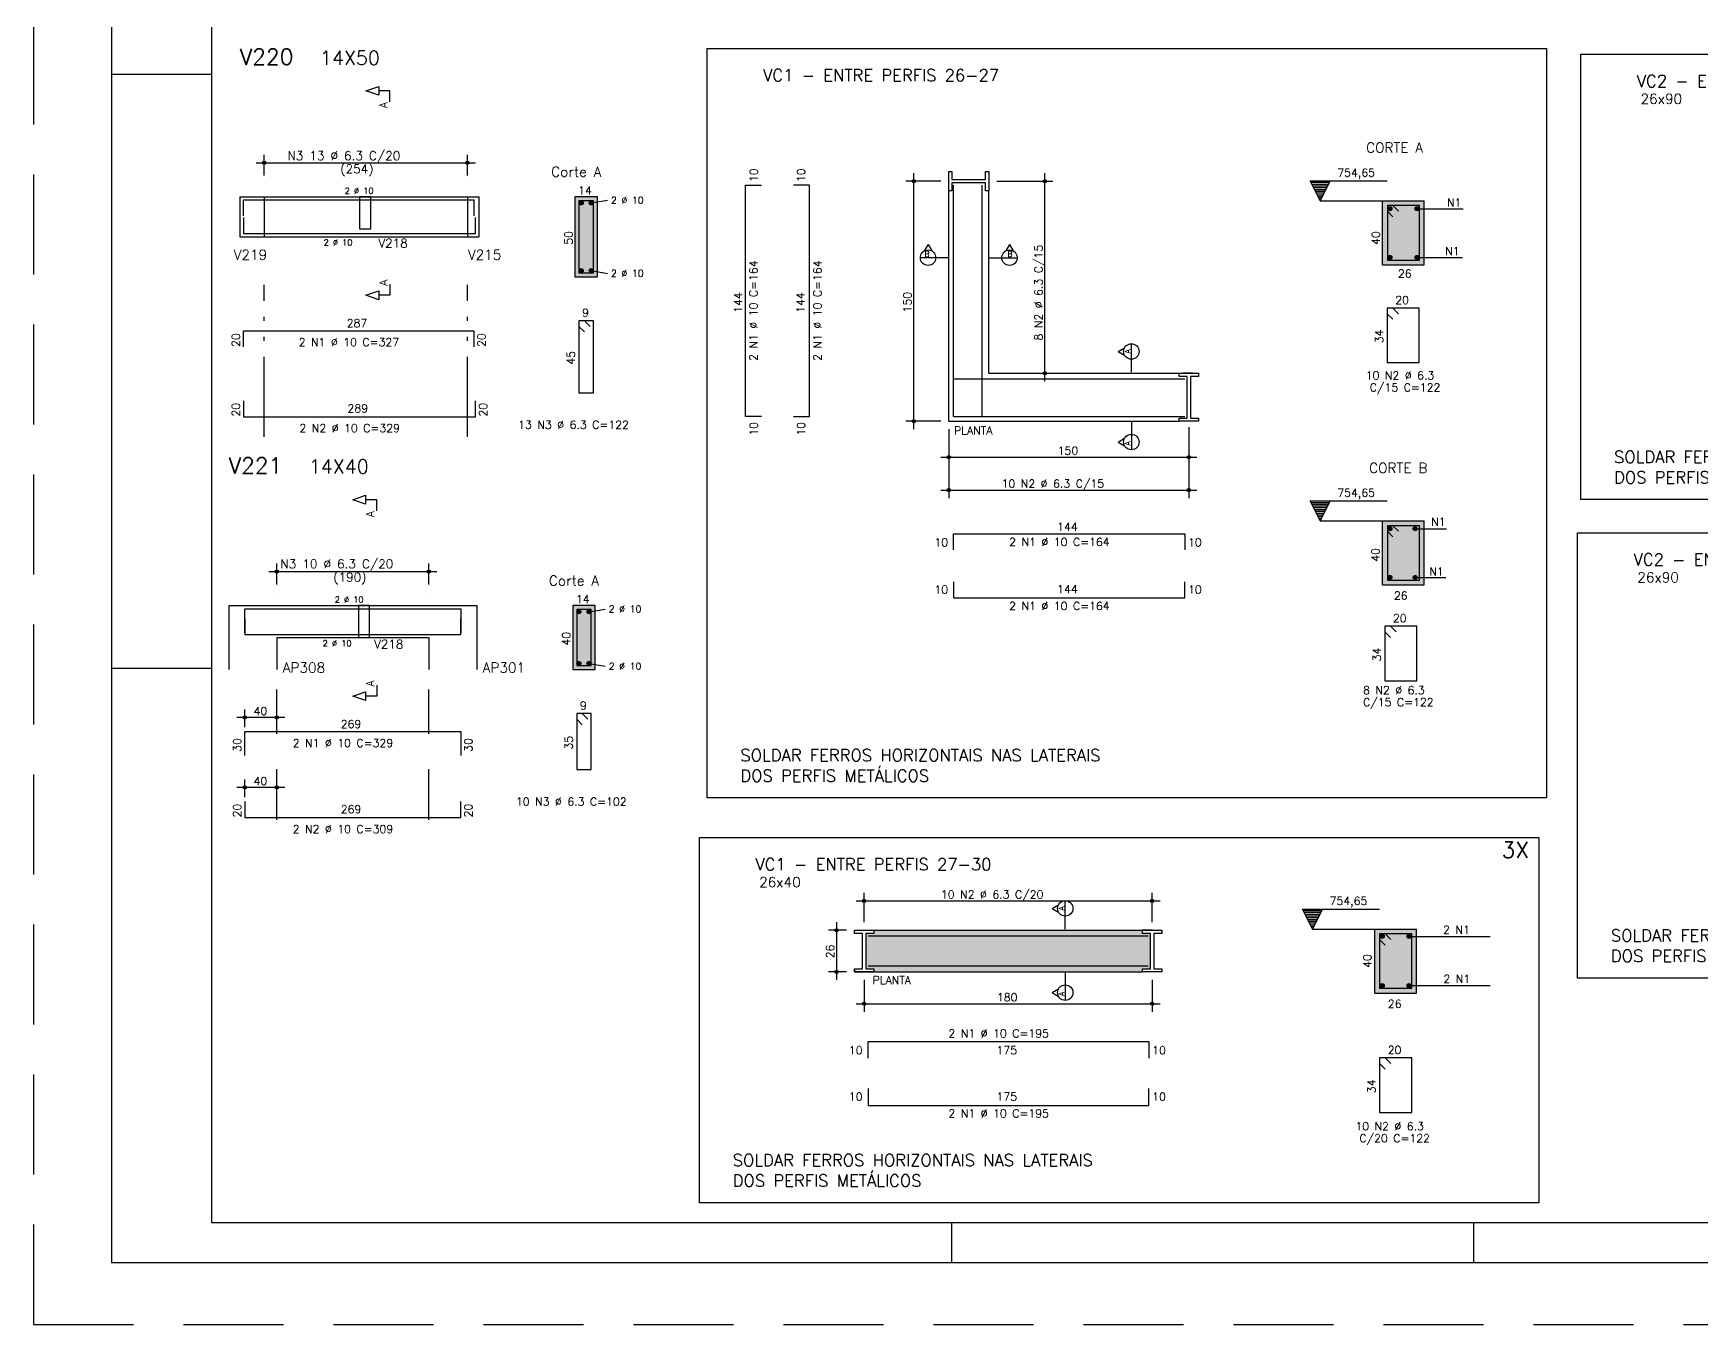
# Model space of a CAD drawing. Extents: x -1.9 to 86, y -1.2 to 61.3.
# Drawn here: x -1.95 to 39.75, y -1.19 to 31.08 of the extents above; entities that cross this region are included whole.
import ezdxf

# ---------------------------------------------------------------- set-up
doc = ezdxf.new("R2010")
doc.units = 0
doc.header["$MEASUREMENT"] = 0
doc.linetypes.add('ESTILO_TQS_0004', pattern=[3.3, 2, -0.4, 0.05, -0.4, 0.05, -0.4])
doc.linetypes.add('HIDDEN', pattern=[0.375, 0.25, -0.125])
doc.layers.get('0').update_dxf_attribs({"linetype": 'CONTINUOUS'})
doc.layers.get('Defpoints').update_dxf_attribs({"linetype": 'CONTINUOUS'})
for name, color, linetype in [('ARQ_FOLHA', 7, 'CONTINUOUS'), ('PENA_01', 1, 'CONTINUOUS'), ('PENA_02', 2, 'CONTINUOUS'), ('PENA_03', 3, 'CONTINUOUS'), ('PENA_04', 4, 'CONTINUOUS'), ('PENA_05', 5, 'CONTINUOUS'), ('PENA_06', 6, 'CONTINUOUS'), ('PENA_10', 253, 'CONTINUOUS')]:
    doc.layers.add(name, color=color, linetype=linetype)
doc.styles.get("Standard").update_dxf_attribs({"font": 'ROMANS.SHX'})

# ---------------------------------------------------------------- blocks, each defined once
blk = doc.blocks.new('FOLHA A1 - 841 X 594')
at = {"layer": 'ARQ_FOLHA', "color": 1}
for p, q in [((-816, 297), (-841, 297)), ((-816, 148.5), (-841, 148.5)), ((-631, 10), (-631, 0)), ((-500.5, 10), (-500.5, 0))]:
    blk.add_line(p, q, dxfattribs=at)
for points in [[(-841, 0), (0, 0), (0, 594), (-841, 594)], [(-816, 10), (-10, 10), (-10, 584), (-816, 584)]]:
    blk.add_lwpolyline(points, close=True, dxfattribs=at)
at = {"layer": 'Defpoints', "color": 8, "linetype": 'HIDDEN', "ltscale": 100}
blk.add_lwpolyline([(-860.5, 609.5), (-860.5, -15.5), (19.5, -15.5), (19.5, 609.5)], close=True, dxfattribs=at)
blk = doc.blocks.new('*U23')
blk.add_blockref('FOLHA A1 - 841 X 594', (0, 0))

msp = doc.modelspace()

# ---------------------------------------------------------------- linework, layer by layer
at = {"layer": 'PENA_01', "linetype": 'Continuous'}
for p, q in [((3.821, 27.528), (3.821, 28.048)), ((8.901, 27.528), (8.901, 28.048)), ((3.621, 27.848), (9.101, 27.848)), ((20.059, 21.185), (20.059, 27.585)), ((23.336, 22.385), (23.336, 27.585)), ((20.733, 27.385), (19.859, 27.385)), ((22.133, 27.385), (23.536, 27.385)), ((3.213, 26.998), (3.821, 26.998)), ((3.821, 26.998), (3.821, 25.998)), ((8.905, 26.998), (8.905, 25.998)), ((8.905, 26.998), (9.189, 26.998)), ((11.994, 26.843), (12.404, 26.913)), ((3.213, 25.998), (3.821, 25.998)), ((8.905, 25.998), (9.189, 25.998)), ((11.994, 25.153), (12.404, 25.083)), ((22.133, 22.585), (23.536, 22.585)), ((20.733, 21.385), (19.859, 21.385)), ((20.933, 21.185), (20.933, 20.288)), ((20.933, 21.185), (20.933, 19.467)), ((26.933, 21.239), (26.933, 19.467)), ((26.933, 21.185), (26.933, 20.288)), ((20.733, 20.488), (27.133, 20.488)), ((20.733, 19.667), (27.133, 19.667)), ((3.934, 17.628), (8.134, 17.628)), ((4.134, 17.308), (4.134, 17.828)), ((7.934, 17.308), (7.934, 17.828)), ((11.937, 16.623), (12.347, 16.693)), ((11.937, 15.333), (12.347, 15.263)), ((4.334, 13.983), (3.134, 13.983)), ((4.334, 12.233), (3.134, 12.233)), ((18.816, 8.863), (18.816, 9.597)), ((26.016, 8.863), (26.016, 9.597)), ((18.616, 9.397), (26.216, 9.397)), ((18.126, 8.863), (18.126, 7.423)), ((18.376, 8.663), (17.926, 8.663)), ((18.376, 7.623), (17.926, 7.623)), ((18.816, 7.423), (18.816, 6.627)), ((26.016, 7.423), (26.016, 6.627)), ((18.616, 6.827), (26.216, 6.827))]:
    msp.add_line(p, q, dxfattribs=at)
at = {"layer": 'PENA_01', "linetype": 'ESTILO_TQS_0004'}
for p, q in [((3.821, 20.998), (3.821, 24.798)), ((8.905, 20.998), (8.905, 24.798)), ((4.134, 13.575), (4.134, 14.678)), ((7.932, 13.575), (7.932, 14.678)), ((4.134, 11.425), (4.134, 12.691)), ((7.932, 11.425), (7.932, 12.691))]:
    msp.add_line(p, q, dxfattribs=at)
at = {"layer": 'PENA_01', "linetype": 'Continuous'}
for points in [[(6.202, 26.998), (6.202, 26.198), (6.482, 26.198), (6.482, 26.998), (6.202, 26.998)], [(6.174, 16.778), (6.174, 15.978), (6.454, 15.978), (6.454, 16.778), (6.174, 16.778)]]:
    msp.add_lwpolyline(points, dxfattribs=at)
at = {"layer": 'PENA_02', "linetype": 'Continuous'}
for p, q in [((31.776, 26.896), (32.816, 26.896)), ((31.776, 25.296), (32.816, 25.296)), ((31.776, 18.896), (32.816, 18.896)), ((31.776, 17.296), (32.816, 17.296)), ((31.584, 7.094), (32.624, 7.094))]:
    msp.add_line(p, q, dxfattribs=at)
for centre, radius in [((3.821, 27.848), 0.0416), ((3.821, 27.848), 0.0208), ((8.901, 27.848), 0.0416), ((8.901, 27.848), 0.0208), ((20.059, 27.385), 0.04), ((20.059, 27.385), 0.02), ((23.336, 27.385), 0.0416), ((23.336, 27.385), 0.0208), ((23.336, 22.585), 0.0416), ((23.336, 22.585), 0.0208), ((20.059, 21.385), 0.04), ((20.059, 21.385), 0.02), ((20.933, 20.488), 0.04), ((20.933, 20.488), 0.02), ((26.933, 20.488), 0.04), ((26.933, 20.488), 0.02), ((20.933, 19.667), 0.0416), ((20.933, 19.667), 0.0208), ((26.933, 19.667), 0.0416), ((26.933, 19.667), 0.0208), ((4.134, 17.628), 0.0416), ((4.134, 17.628), 0.0208), ((7.934, 17.628), 0.0416), ((7.934, 17.628), 0.0208), ((3.334, 13.983), 0.04), ((3.334, 13.983), 0.02), ((4.134, 13.983), 0.04), ((4.134, 13.983), 0.02), ((3.334, 12.233), 0.04), ((3.334, 12.233), 0.02), ((4.134, 12.233), 0.04), ((4.134, 12.233), 0.02), ((18.816, 9.397), 0.0416), ((18.816, 9.397), 0.0208), ((26.016, 9.397), 0.0416), ((26.016, 9.397), 0.0208), ((18.126, 8.663), 0.04), ((18.126, 8.663), 0.02), ((18.126, 7.623), 0.04), ((18.126, 7.623), 0.02), ((18.816, 6.827), 0.04), ((18.816, 6.827), 0.02), ((26.016, 6.827), 0.04), ((26.016, 6.827), 0.02)]:
    msp.add_circle(centre, radius, dxfattribs=at)
at = {"layer": 'PENA_03', "linetype": 'Continuous'}
for p, q in [((3.821, 27.328), (3.821, 27.328)), ((8.901, 27.328), (8.901, 27.328)), ((20.933, 27.385), (20.933, 27.385)), ((20.933, 21.385), (20.933, 27.145)), ((21.933, 27.385), (21.933, 27.385)), ((21.933, 22.585), (21.933, 27.145)), ((29.969, 27.396), (31.889, 27.396)), ((30.219, 26.896), (29.969, 27.396)), ((30.446, 27.351), (29.991, 27.351)), ((30.424, 27.307), (30.013, 27.307)), ((30.402, 27.262), (30.035, 27.262)), ((30.379, 27.218), (30.058, 27.218)), ((30.357, 27.173), (30.08, 27.173)), ((30.335, 27.128), (30.102, 27.128)), ((30.219, 26.896), (30.469, 27.396)), ((3.213, 26.998), (3.213, 25.998)), ((3.213, 26.998), (3.213, 25.998)), ((3.213, 26.998), (3.213, 25.998)), ((3.213, 26.998), (3.821, 26.998)), ((3.821, 26.998), (8.905, 26.998)), ((3.821, 26.998), (3.821, 25.998)), ((8.905, 26.998), (8.905, 25.998)), ((8.905, 26.998), (8.905, 25.998)), ((8.905, 26.998), (9.189, 26.998)), ((9.189, 26.998), (9.189, 25.998)), ((9.189, 26.998), (9.189, 25.998)), ((12.149, 26.998), (11.589, 26.998)), ((11.589, 26.998), (11.589, 24.998)), ((12.149, 24.998), (12.149, 26.998)), ((30.313, 27.084), (30.125, 27.084)), ((30.29, 27.039), (30.147, 27.039)), ((30.268, 26.995), (30.169, 26.995)), ((30.246, 26.95), (30.192, 26.95)), ((30.219, 26.896), (31.776, 26.896)), ((31.776, 25.296), (31.776, 26.896)), ((32.636, 26.699), (33.792, 26.699)), ((32.816, 25.296), (32.816, 26.896)), ((3.213, 25.998), (3.821, 25.998)), ((3.821, 25.998), (8.905, 25.998)), ((8.905, 25.998), (9.189, 25.998)), ((32.636, 25.481), (33.772, 25.481)), ((11.589, 24.998), (12.149, 24.998)), ((21.933, 22.585), (26.693, 22.585)), ((21.933, 22.585), (21.933, 22.585)), ((27.033, 22.585), (26.793, 22.585)), ((20.933, 21.385), (26.693, 21.385)), ((20.933, 21.385), (20.933, 21.385)), ((20.933, 21.385), (20.933, 21.385)), ((20.933, 21.385), (20.933, 21.385)), ((26.933, 21.439), (26.933, 21.439)), ((26.933, 21.385), (26.933, 21.385)), ((29.969, 19.396), (31.889, 19.396)), ((30.219, 18.896), (29.969, 19.396)), ((30.446, 19.351), (29.991, 19.351)), ((30.424, 19.307), (30.013, 19.307)), ((30.402, 19.262), (30.035, 19.262)), ((30.379, 19.218), (30.058, 19.218)), ((30.219, 18.896), (30.469, 19.396)), ((30.357, 19.173), (30.08, 19.173)), ((30.335, 19.128), (30.102, 19.128)), ((30.313, 19.084), (30.125, 19.084)), ((30.29, 19.039), (30.147, 19.039)), ((30.268, 18.995), (30.169, 18.995)), ((30.246, 18.95), (30.192, 18.95)), ((30.219, 18.896), (31.776, 18.896)), ((31.776, 17.296), (31.776, 18.896)), ((32.816, 17.296), (32.816, 18.896)), ((32.591, 18.699), (33.378, 18.699)), ((4.134, 17.108), (4.134, 17.108)), ((7.934, 17.108), (7.934, 17.108)), ((32.591, 17.481), (33.359, 17.481)), ((2.934, 16.778), (2.934, 15.978)), ((2.934, 16.778), (4.134, 16.778)), ((4.134, 16.778), (7.932, 16.778)), ((7.932, 16.778), (9.132, 16.778)), ((9.132, 16.778), (9.132, 15.978)), ((12.092, 16.778), (11.532, 16.778)), ((11.532, 16.778), (11.532, 15.178)), ((12.092, 15.178), (12.092, 16.778)), ((2.934, 15.978), (2.934, 15.178)), ((4.134, 15.978), (7.932, 15.978)), ((4.134, 15.978), (4.134, 15.178)), ((7.932, 15.978), (7.932, 15.178)), ((9.132, 15.978), (9.132, 15.178)), ((11.532, 15.178), (12.092, 15.178)), ((3.334, 13.743), (3.334, 14.183)), ((4.134, 13.743), (4.134, 14.183)), ((3.334, 13.643), (3.334, 13.643)), ((4.134, 13.643), (4.134, 13.643)), ((3.334, 11.993), (3.334, 12.433)), ((4.134, 11.993), (4.134, 12.433)), ((3.334, 11.893), (3.334, 11.893)), ((4.134, 11.893), (4.134, 11.893)), ((29.777, 9.194), (31.697, 9.194)), ((30.027, 8.694), (29.777, 9.194)), ((30.027, 8.694), (30.277, 9.194)), ((30.255, 9.149), (29.799, 9.149)), ((30.232, 9.105), (29.822, 9.105)), ((30.21, 9.06), (29.844, 9.06)), ((30.188, 9.015), (29.866, 9.015)), ((30.165, 8.971), (29.888, 8.971)), ((30.143, 8.926), (29.911, 8.926)), ((30.121, 8.882), (29.933, 8.882)), ((30.099, 8.837), (29.955, 8.837)), ((30.076, 8.792), (29.978, 8.792)), ((18.576, 8.663), (25.776, 8.663)), ((18.576, 8.663), (18.576, 8.663)), ((18.816, 8.663), (18.816, 8.663)), ((26.016, 8.663), (25.776, 8.663)), ((26.016, 8.663), (26.016, 8.663)), ((30.054, 8.748), (30, 8.748)), ((30.027, 8.694), (32.624, 8.694)), ((31.584, 7.094), (31.584, 8.694)), ((32.416, 8.509), (34.466, 8.509)), ((32.624, 7.094), (32.624, 8.694)), ((18.576, 7.703), (18.576, 7.623)), ((18.576, 7.623), (25.776, 7.623)), ((18.576, 7.623), (18.576, 7.623)), ((18.816, 7.623), (18.816, 7.623)), ((19.056, 7.703), (19.056, 7.623)), ((26.256, 7.623), (25.776, 7.623)), ((26.016, 7.623), (26.016, 7.623)), ((26.256, 7.703), (26.256, 7.623)), ((32.416, 7.279), (34.466, 7.279))]:
    msp.add_line(p, q, dxfattribs=at)
for points in [[(14.892, 30.704), (35.874, 30.704), (35.874, 11.971), (14.892, 11.971), (14.892, 30.704)], [(36.732, 30.559), (57.714, 30.559), (57.714, 19.427), (36.732, 19.427), (36.732, 30.559)], [(6.963, 29.368), (6.963, 29.645), (6.686, 29.645), (6.686, 29.534), (6.363, 29.645), (6.686, 29.756), (6.686, 29.645)], [(20.933, 27.145), (20.933, 27.625), (21.013, 27.625), (21.013, 27.425), (21.853, 27.425), (21.853, 27.625), (21.933, 27.625), (21.933, 27.145), (21.853, 27.145), (21.853, 27.345), (21.013, 27.345), (21.013, 27.145), (20.933, 27.145)], [(30.469, 27.396), (30.219, 26.896), (29.969, 27.396), (30.469, 27.396)], [(6.963, 24.813), (6.963, 24.536), (6.686, 24.536), (6.686, 24.425), (6.363, 24.536), (6.686, 24.647), (6.686, 24.536)], [(26.693, 22.585), (27.173, 22.585), (27.173, 22.505), (26.973, 22.505), (26.973, 21.465), (27.173, 21.465), (27.173, 21.385), (26.693, 21.385), (26.693, 21.465), (26.893, 21.465), (26.893, 22.505), (26.693, 22.505), (26.693, 22.585)], [(6.633, 19.148), (6.633, 19.425), (6.356, 19.425), (6.356, 19.314), (6.033, 19.425), (6.356, 19.535), (6.356, 19.425)], [(30.469, 19.396), (30.219, 18.896), (29.969, 19.396), (30.469, 19.396)], [(36.652, 18.598), (57.633, 18.598), (57.633, 7.466), (36.652, 7.466), (36.652, 18.598)], [(6.633, 14.793), (6.633, 14.516), (6.356, 14.516), (6.356, 14.405), (6.033, 14.516), (6.356, 14.627), (6.356, 14.516)], [(14.701, 10.981), (35.682, 10.981), (35.682, 1.849), (14.701, 1.849), (14.701, 10.981)], [(30.277, 9.194), (30.027, 8.694), (29.777, 9.194), (30.277, 9.194)], [(18.576, 8.663), (19.056, 8.663), (19.056, 8.583), (18.856, 8.583), (18.856, 7.703), (19.056, 7.703), (19.056, 7.623), (18.576, 7.623), (18.576, 7.703), (18.776, 7.703), (18.776, 8.583), (18.576, 8.583), (18.576, 8.663)], [(25.776, 8.663), (26.256, 8.663), (26.256, 8.583), (26.056, 8.583), (26.056, 7.703), (26.256, 7.703), (26.256, 7.623), (25.776, 7.623), (25.776, 7.703), (25.976, 7.703), (25.976, 8.583), (25.776, 8.583), (25.776, 8.663)]]:
    msp.add_lwpolyline(points, dxfattribs=at)
for centre in [(11.744, 26.843), (11.994, 26.843), (31.961, 26.699), (32.636, 26.699), (31.961, 25.481), (32.636, 25.481), (11.744, 25.153), (11.994, 25.153), (31.961, 18.699), (32.591, 18.699), (31.961, 17.481), (32.591, 17.481), (11.687, 16.623), (11.937, 16.623), (11.687, 15.333), (11.937, 15.333), (31.769, 8.509), (32.439, 8.509), (31.769, 7.279), (32.439, 7.279)]:
    msp.add_circle(centre, 0.05, dxfattribs=at)
for points in [[(11.794, 26.843), (11.719, 26.886), (11.697, 26.86)], [(11.794, 26.843), (11.697, 26.86), (11.697, 26.826)], [(11.794, 26.843), (11.697, 26.826), (11.719, 26.8)], [(11.794, 26.843), (11.753, 26.892), (11.719, 26.886)], [(11.794, 26.843), (11.719, 26.8), (11.753, 26.794)], [(11.794, 26.843), (11.783, 26.875), (11.753, 26.892)], [(11.794, 26.843), (11.753, 26.794), (11.783, 26.811)], [(11.794, 26.843), (11.783, 26.811), (11.794, 26.843)], [(12.044, 26.843), (11.969, 26.886), (11.947, 26.86)], [(12.044, 26.843), (11.947, 26.86), (11.947, 26.826)], [(12.044, 26.843), (11.947, 26.826), (11.969, 26.8)], [(12.044, 26.843), (12.003, 26.892), (11.969, 26.886)], [(12.044, 26.843), (11.969, 26.8), (12.003, 26.794)], [(12.044, 26.843), (12.033, 26.875), (12.003, 26.892)], [(12.044, 26.843), (12.003, 26.794), (12.033, 26.811)], [(12.044, 26.843), (12.033, 26.811), (12.044, 26.843)], [(32.011, 26.699), (31.936, 26.742), (31.914, 26.716)], [(32.011, 26.699), (31.914, 26.716), (31.914, 26.681)], [(32.011, 26.699), (31.914, 26.681), (31.936, 26.655)], [(32.011, 26.699), (31.97, 26.748), (31.936, 26.742)], [(32.011, 26.699), (31.936, 26.655), (31.97, 26.649)], [(32.011, 26.699), (31.999, 26.731), (31.97, 26.748)], [(32.011, 26.699), (31.97, 26.649), (31.999, 26.666)], [(32.011, 26.699), (31.999, 26.666), (32.011, 26.699)], [(32.686, 26.699), (32.611, 26.742), (32.589, 26.716)], [(32.686, 26.699), (32.589, 26.716), (32.589, 26.681)], [(32.686, 26.699), (32.589, 26.681), (32.611, 26.655)], [(32.686, 26.699), (32.645, 26.748), (32.611, 26.742)], [(32.686, 26.699), (32.611, 26.655), (32.645, 26.649)], [(32.686, 26.699), (32.674, 26.731), (32.645, 26.748)], [(32.686, 26.699), (32.645, 26.649), (32.674, 26.666)], [(32.686, 26.699), (32.674, 26.666), (32.686, 26.699)], [(32.011, 25.481), (31.936, 25.524), (31.914, 25.498)], [(32.011, 25.481), (31.914, 25.498), (31.914, 25.464)], [(32.011, 25.481), (31.914, 25.464), (31.936, 25.438)], [(32.011, 25.481), (31.97, 25.53), (31.936, 25.524)], [(32.011, 25.481), (31.936, 25.438), (31.97, 25.432)], [(32.011, 25.481), (31.999, 25.513), (31.97, 25.53)], [(32.011, 25.481), (31.97, 25.432), (31.999, 25.449)], [(32.011, 25.481), (31.999, 25.449), (32.011, 25.481)], [(32.686, 25.481), (32.611, 25.524), (32.589, 25.498)], [(32.686, 25.481), (32.589, 25.498), (32.589, 25.464)], [(32.686, 25.481), (32.589, 25.464), (32.611, 25.438)], [(32.686, 25.481), (32.645, 25.53), (32.611, 25.524)], [(32.686, 25.481), (32.611, 25.438), (32.645, 25.432)], [(32.686, 25.481), (32.674, 25.513), (32.645, 25.53)], [(32.686, 25.481), (32.645, 25.432), (32.674, 25.449)], [(32.686, 25.481), (32.674, 25.449), (32.686, 25.481)], [(11.794, 25.153), (11.719, 25.196), (11.697, 25.17)], [(11.794, 25.153), (11.697, 25.17), (11.697, 25.136)], [(11.794, 25.153), (11.697, 25.136), (11.719, 25.11)], [(11.794, 25.153), (11.753, 25.202), (11.719, 25.196)], [(11.794, 25.153), (11.719, 25.11), (11.753, 25.104)], [(11.794, 25.153), (11.783, 25.185), (11.753, 25.202)], [(11.794, 25.153), (11.753, 25.104), (11.783, 25.121)], [(11.794, 25.153), (11.783, 25.121), (11.794, 25.153)], [(12.044, 25.153), (11.969, 25.196), (11.947, 25.17)], [(12.044, 25.153), (11.947, 25.17), (11.947, 25.136)], [(12.044, 25.153), (11.947, 25.136), (11.969, 25.11)], [(12.044, 25.153), (12.003, 25.202), (11.969, 25.196)], [(12.044, 25.153), (11.969, 25.11), (12.003, 25.104)], [(12.044, 25.153), (12.033, 25.185), (12.003, 25.202)], [(12.044, 25.153), (12.003, 25.104), (12.033, 25.121)], [(12.044, 25.153), (12.033, 25.121), (12.044, 25.153)], [(32.011, 18.699), (31.936, 18.742), (31.914, 18.716)], [(32.011, 18.699), (31.914, 18.716), (31.914, 18.681)], [(32.011, 18.699), (31.914, 18.681), (31.936, 18.655)], [(32.011, 18.699), (31.97, 18.748), (31.936, 18.742)], [(32.011, 18.699), (31.936, 18.655), (31.97, 18.649)], [(32.011, 18.699), (31.999, 18.731), (31.97, 18.748)], [(32.011, 18.699), (31.97, 18.649), (31.999, 18.666)], [(32.011, 18.699), (31.999, 18.666), (32.011, 18.699)], [(32.641, 18.699), (32.566, 18.742), (32.544, 18.716)], [(32.641, 18.699), (32.544, 18.716), (32.544, 18.681)], [(32.641, 18.699), (32.544, 18.681), (32.566, 18.655)], [(32.641, 18.699), (32.6, 18.748), (32.566, 18.742)], [(32.641, 18.699), (32.566, 18.655), (32.6, 18.649)], [(32.641, 18.699), (32.629, 18.731), (32.6, 18.748)], [(32.641, 18.699), (32.6, 18.649), (32.629, 18.666)], [(32.641, 18.699), (32.629, 18.666), (32.641, 18.699)], [(32.011, 17.481), (31.936, 17.524), (31.914, 17.498)], [(32.011, 17.481), (31.97, 17.53), (31.936, 17.524)], [(32.011, 17.481), (31.999, 17.513), (31.97, 17.53)], [(32.641, 17.481), (32.566, 17.524), (32.544, 17.498)], [(32.641, 17.481), (32.6, 17.53), (32.566, 17.524)], [(32.641, 17.481), (32.629, 17.513), (32.6, 17.53)], [(32.011, 17.481), (31.914, 17.498), (31.914, 17.464)], [(32.011, 17.481), (31.914, 17.464), (31.936, 17.438)], [(32.011, 17.481), (31.936, 17.438), (31.97, 17.432)], [(32.011, 17.481), (31.97, 17.432), (31.999, 17.449)], [(32.011, 17.481), (31.999, 17.449), (32.011, 17.481)], [(32.641, 17.481), (32.544, 17.498), (32.544, 17.464)], [(32.641, 17.481), (32.544, 17.464), (32.566, 17.438)], [(32.641, 17.481), (32.566, 17.438), (32.6, 17.432)], [(32.641, 17.481), (32.6, 17.432), (32.629, 17.449)], [(32.641, 17.481), (32.629, 17.449), (32.641, 17.481)], [(11.737, 16.623), (11.662, 16.666), (11.64, 16.64)], [(11.737, 16.623), (11.64, 16.64), (11.64, 16.606)], [(11.737, 16.623), (11.64, 16.606), (11.662, 16.58)], [(11.737, 16.623), (11.696, 16.672), (11.662, 16.666)], [(11.737, 16.623), (11.662, 16.58), (11.696, 16.574)], [(11.737, 16.623), (11.726, 16.655), (11.696, 16.672)], [(11.737, 16.623), (11.696, 16.574), (11.726, 16.591)], [(11.737, 16.623), (11.726, 16.591), (11.737, 16.623)], [(11.987, 16.623), (11.912, 16.666), (11.89, 16.64)], [(11.987, 16.623), (11.89, 16.64), (11.89, 16.606)], [(11.987, 16.623), (11.89, 16.606), (11.912, 16.58)], [(11.987, 16.623), (11.946, 16.672), (11.912, 16.666)], [(11.987, 16.623), (11.912, 16.58), (11.946, 16.574)], [(11.987, 16.623), (11.976, 16.655), (11.946, 16.672)], [(11.987, 16.623), (11.946, 16.574), (11.976, 16.591)], [(11.987, 16.623), (11.976, 16.591), (11.987, 16.623)], [(11.737, 15.333), (11.662, 15.376), (11.64, 15.35)], [(11.737, 15.333), (11.64, 15.35), (11.64, 15.316)], [(11.737, 15.333), (11.64, 15.316), (11.662, 15.29)], [(11.737, 15.333), (11.696, 15.382), (11.662, 15.376)], [(11.737, 15.333), (11.662, 15.29), (11.696, 15.284)], [(11.737, 15.333), (11.726, 15.365), (11.696, 15.382)], [(11.737, 15.333), (11.696, 15.284), (11.726, 15.301)], [(11.737, 15.333), (11.726, 15.301), (11.737, 15.333)], [(11.987, 15.333), (11.912, 15.376), (11.89, 15.35)], [(11.987, 15.333), (11.89, 15.35), (11.89, 15.316)], [(11.987, 15.333), (11.89, 15.316), (11.912, 15.29)], [(11.987, 15.333), (11.946, 15.382), (11.912, 15.376)], [(11.987, 15.333), (11.912, 15.29), (11.946, 15.284)], [(11.987, 15.333), (11.976, 15.365), (11.946, 15.382)], [(11.987, 15.333), (11.946, 15.284), (11.976, 15.301)], [(11.987, 15.333), (11.976, 15.301), (11.987, 15.333)], [(31.819, 8.509), (31.744, 8.552), (31.722, 8.526)], [(31.819, 8.509), (31.722, 8.526), (31.722, 8.492)], [(31.819, 8.509), (31.722, 8.492), (31.744, 8.465)], [(31.819, 8.509), (31.778, 8.558), (31.744, 8.552)], [(31.819, 8.509), (31.744, 8.465), (31.778, 8.459)], [(31.819, 8.509), (31.807, 8.541), (31.778, 8.558)], [(31.819, 8.509), (31.778, 8.459), (31.807, 8.477)], [(31.819, 8.509), (31.807, 8.477), (31.819, 8.509)], [(32.489, 8.509), (32.414, 8.552), (32.392, 8.526)], [(32.489, 8.509), (32.392, 8.526), (32.392, 8.492)], [(32.489, 8.509), (32.392, 8.492), (32.414, 8.465)], [(32.489, 8.509), (32.448, 8.558), (32.414, 8.552)], [(32.489, 8.509), (32.414, 8.465), (32.448, 8.459)], [(32.489, 8.509), (32.477, 8.541), (32.448, 8.558)], [(32.489, 8.509), (32.448, 8.459), (32.477, 8.477)], [(32.489, 8.509), (32.477, 8.477), (32.489, 8.509)], [(31.819, 7.279), (31.744, 7.322), (31.722, 7.296)], [(31.819, 7.279), (31.722, 7.296), (31.722, 7.262)], [(31.819, 7.279), (31.722, 7.262), (31.744, 7.235)], [(31.819, 7.279), (31.778, 7.328), (31.744, 7.322)], [(31.819, 7.279), (31.744, 7.235), (31.778, 7.229)], [(31.819, 7.279), (31.807, 7.311), (31.778, 7.328)], [(31.819, 7.279), (31.778, 7.229), (31.807, 7.247)], [(31.819, 7.279), (31.807, 7.247), (31.819, 7.279)], [(32.489, 7.279), (32.414, 7.322), (32.392, 7.296)], [(32.489, 7.279), (32.392, 7.296), (32.392, 7.262)], [(32.489, 7.279), (32.392, 7.262), (32.414, 7.235)], [(32.489, 7.279), (32.448, 7.328), (32.414, 7.322)], [(32.489, 7.279), (32.414, 7.235), (32.448, 7.229)], [(32.489, 7.279), (32.477, 7.311), (32.448, 7.328)], [(32.489, 7.279), (32.448, 7.229), (32.477, 7.247)], [(32.489, 7.279), (32.477, 7.247), (32.489, 7.279)]]:
    msp.add_solid(points, dxfattribs=at)
at = {"layer": 'PENA_04', "linetype": 'Continuous'}
for p, q in [((3.302, 26.518), (3.302, 26.918)), ((3.302, 26.918), (9.062, 26.918)), ((9.062, 26.918), (9.062, 26.518)), ((32.036, 26.776), (31.896, 26.776)), ((31.896, 26.776), (31.896, 25.416)), ((32.696, 26.776), (31.896, 26.776)), ((31.896, 26.776), (31.896, 26.636)), ((32.176, 26.636), (32.036, 26.776)), ((32.696, 25.416), (32.696, 26.776)), ((3.302, 26.478), (3.302, 26.078)), ((9.102, 26.078), (9.102, 26.478)), ((31.896, 26.636), (32.036, 26.496)), ((3.302, 26.078), (9.102, 26.078)), ((31.896, 25.416), (32.696, 25.416)), ((32.036, 18.776), (31.896, 18.776)), ((31.896, 18.776), (31.896, 17.416)), ((32.696, 18.776), (31.896, 18.776)), ((31.896, 18.776), (31.896, 18.636)), ((32.176, 18.636), (32.036, 18.776)), ((32.696, 17.416), (32.696, 18.776)), ((31.896, 18.636), (32.036, 18.496)), ((31.896, 17.416), (32.696, 17.416)), ((3.334, 16.098), (3.334, 16.698)), ((3.334, 16.698), (8.734, 16.698)), ((8.734, 16.698), (8.734, 16.098)), ((3.334, 16.458), (3.334, 16.058)), ((8.734, 16.058), (8.734, 16.458)), ((3.334, 16.058), (8.734, 16.058)), ((31.844, 8.574), (31.704, 8.574)), ((31.704, 8.574), (31.704, 7.214)), ((32.504, 8.574), (31.704, 8.574)), ((31.704, 8.574), (31.704, 8.434)), ((31.704, 8.434), (31.844, 8.294)), ((31.984, 8.434), (31.844, 8.574)), ((32.504, 7.214), (32.504, 8.574)), ((31.704, 7.214), (32.504, 7.214))]:
    msp.add_line(p, q, dxfattribs=at)
for points in [[(11.689, 26.898), (11.689, 25.098), (12.049, 25.098), (12.049, 26.898), (11.689, 26.898)], [(11.632, 16.678), (11.632, 15.278), (11.992, 15.278), (11.992, 16.678), (11.632, 16.678)]]:
    msp.add_lwpolyline(points, dxfattribs=at)
at = {"layer": 'PENA_05', "linetype": 'Continuous'}
for p, q in [((15.849, 21.505), (15.849, 27.285)), ((15.849, 27.285), (16.249, 27.285)), ((17.449, 27.285), (17.049, 27.285)), ((17.449, 21.505), (17.449, 27.285)), ((21.053, 21.505), (21.053, 27.285)), ((21.768, 21.505), (21.768, 27.285)), ((20.933, 25.474), (20.222, 25.474)), ((20.415, 25.805), (20.321, 25.643)), ((20.415, 25.805), (20.508, 25.643)), ((21.933, 25.474), (22.645, 25.474)), ((22.452, 25.805), (22.358, 25.643)), ((22.452, 25.805), (22.546, 25.643)), ((32.034, 24.214), (31.894, 24.214)), ((31.894, 24.214), (31.894, 22.854)), ((32.694, 24.214), (31.894, 24.214)), ((31.894, 24.214), (31.894, 24.074)), ((32.174, 24.074), (32.034, 24.214)), ((32.694, 22.854), (32.694, 24.214)), ((11.829, 23.898), (11.689, 23.898)), ((11.689, 23.898), (11.689, 22.098)), ((12.049, 23.898), (11.689, 23.898)), ((11.689, 23.898), (11.689, 23.758)), ((11.969, 23.758), (11.829, 23.898)), ((12.049, 22.098), (12.049, 23.898)), ((31.894, 24.074), (32.034, 23.934)), ((3.302, 23.248), (3.302, 23.648)), ((3.302, 23.648), (9.062, 23.648)), ((9.062, 23.648), (9.062, 23.248)), ((11.689, 23.758), (11.829, 23.618)), ((25.167, 23.131), (25.329, 23.225)), ((25.167, 23.131), (25.329, 23.038)), ((25.497, 22.612), (25.497, 23.324)), ((31.894, 22.854), (32.694, 22.854)), ((21.053, 22.445), (26.833, 22.445)), ((3.302, 21.898), (3.302, 21.498)), ((9.102, 21.498), (9.102, 21.898)), ((11.689, 22.098), (12.049, 22.098)), ((3.302, 21.498), (9.102, 21.498)), ((16.249, 21.505), (15.849, 21.505)), ((17.049, 21.505), (17.449, 21.505)), ((21.053, 21.505), (26.833, 21.505)), ((25.497, 21.385), (25.497, 20.673)), ((25.167, 20.866), (25.329, 20.96)), ((25.167, 20.866), (25.329, 20.773)), ((21.053, 18.169), (21.053, 18.569)), ((21.053, 18.569), (26.833, 18.569)), ((26.833, 18.569), (26.833, 18.169)), ((21.053, 17.369), (21.053, 16.969)), ((26.833, 16.969), (26.833, 17.369)), ((21.053, 16.969), (26.833, 16.969)), ((31.975, 16.262), (31.835, 16.262)), ((31.835, 16.262), (31.835, 14.902)), ((32.635, 16.262), (31.835, 16.262)), ((31.835, 16.262), (31.835, 16.122)), ((31.835, 16.122), (31.975, 15.982)), ((32.115, 16.122), (31.975, 16.262)), ((32.635, 14.902), (32.635, 16.262)), ((31.835, 14.902), (32.635, 14.902)), ((11.772, 14.078), (11.632, 14.078)), ((11.632, 14.078), (11.632, 12.678)), ((11.992, 14.078), (11.632, 14.078)), ((11.632, 14.078), (11.632, 13.938)), ((11.632, 13.938), (11.772, 13.798)), ((11.912, 13.938), (11.772, 14.078)), ((11.992, 12.678), (11.992, 14.078)), ((3.334, 13.028), (3.334, 13.628)), ((3.334, 13.628), (8.734, 13.628)), ((8.734, 13.628), (8.734, 13.028)), ((11.632, 12.678), (11.992, 12.678)), ((3.334, 11.878), (3.334, 11.478)), ((8.734, 11.478), (8.734, 11.878)), ((3.334, 11.478), (8.734, 11.478)), ((23.514, 9.209), (23.676, 9.302)), ((23.514, 9.209), (23.676, 9.115)), ((23.844, 8.69), (23.844, 9.402)), ((23.844, 7.623), (23.844, 6.911)), ((23.514, 7.104), (23.676, 7.197)), ((23.514, 7.104), (23.676, 7.01)), ((18.916, 5.464), (18.916, 5.884)), ((18.916, 5.884), (25.936, 5.884)), ((25.936, 5.884), (25.936, 5.464)), ((31.844, 5.471), (31.704, 5.471)), ((31.704, 5.471), (31.704, 4.111)), ((32.504, 5.471), (31.704, 5.471)), ((31.704, 5.471), (31.704, 5.331)), ((31.984, 5.331), (31.844, 5.471)), ((32.504, 4.111), (32.504, 5.471)), ((31.704, 5.331), (31.844, 5.191)), ((18.916, 4.704), (18.916, 4.284)), ((25.936, 4.284), (25.936, 4.704)), ((18.916, 4.284), (25.936, 4.284)), ((31.704, 4.111), (32.504, 4.111))]:
    msp.add_line(p, q, dxfattribs=at)
for points in [[(18.916, 8.523), (25.916, 8.523)], [(25.916, 7.768), (19.056, 7.768), (18.916, 7.768)]]:
    msp.add_lwpolyline(points, dxfattribs=at)
for centre in [(20.415, 25.474), (22.452, 25.474), (25.497, 23.131), (25.497, 20.866), (23.844, 9.209), (23.844, 7.104)]:
    msp.add_circle(centre, 0.193, dxfattribs=at)
at = {"layer": 'PENA_10', "linetype": 'Continuous'}
for points in [[(12.149, 24.998), (12.149, 26.998), (11.589, 26.998)], [(12.149, 24.998), (11.589, 26.998), (11.589, 24.998)], [(31.776, 25.296), (32.816, 25.296), (32.816, 26.896)], [(31.776, 25.296), (32.816, 26.896), (31.776, 26.896)], [(31.776, 25.296), (31.776, 26.896), (31.776, 25.296)], [(12.149, 24.998), (11.589, 24.998), (12.149, 24.998)], [(31.776, 17.296), (32.816, 17.296), (32.816, 18.896)], [(31.776, 17.296), (32.816, 18.896), (31.776, 18.896)], [(31.776, 17.296), (31.776, 18.896), (31.776, 17.296)], [(12.092, 15.178), (12.092, 16.778), (11.532, 16.778)], [(12.092, 15.178), (11.532, 16.778), (11.532, 15.178)], [(12.092, 15.178), (11.532, 15.178), (12.092, 15.178)], [(19.056, 7.703), (19.056, 8.583), (18.856, 8.583)], [(19.056, 7.703), (18.856, 8.583), (18.856, 7.703)], [(19.056, 7.703), (25.776, 8.583), (25.776, 8.663)], [(19.056, 7.703), (25.776, 8.663), (19.056, 8.663)], [(19.056, 7.703), (19.056, 8.663), (19.056, 8.583)], [(19.056, 7.703), (25.776, 7.623), (25.776, 8.583)], [(25.776, 7.703), (25.976, 7.703), (25.976, 8.583)], [(25.776, 7.703), (25.976, 8.583), (25.776, 8.583)], [(25.776, 7.703), (25.776, 8.583), (25.776, 7.623)], [(31.584, 7.094), (32.624, 7.094), (32.624, 8.694)], [(31.584, 7.094), (32.624, 8.694), (31.584, 8.694)], [(31.584, 7.094), (31.584, 8.694), (31.584, 7.094)], [(19.056, 7.703), (19.056, 7.623), (25.776, 7.623)]]:
    msp.add_solid(points, dxfattribs=at)

# ---------------------------------------------------------------- block references
at = {"xscale": 0.09999999999999938, "yscale": 0.09999999999999938, "zscale": 0.09999999999999938}
msp.add_blockref('*U23', (84.1, 0.356), dxfattribs=at)

# ---------------------------------------------------------------- texts
at = {"layer": 'PENA_01', "linetype": 'Continuous'}
for s, p in [('14X50', (5.213, 30.298)), ('14X40', (4.934, 20.078))]:
    msp.add_text(s, height=0.35, dxfattribs=at).set_placement(p)
at = {"layer": 'PENA_02', "linetype": 'Continuous'}
for s, height, p in [('V219', 0.25, (3.059, 25.423)), ('V215', 0.25, (8.913, 25.423)), ('AP308', 0.25, (4.284, 15.103)), ('AP301', 0.25, (9.282, 15.103)), ('3X', 0.4, (34.753, 10.472))]:
    msp.add_text(s, height=height, dxfattribs=at).set_placement(p)
at = {"layer": 'PENA_03', "linetype": 'Continuous'}
for s, p in [('A', (6.903, 29.208)), ('10', (16.159, 27.365)), ('10', (17.339, 27.365)), ('50', (11.529, 25.798)), ('40', (31.708, 25.794)), ('8 N2 %%c 6.3 C/15', (23.276, 23.405)), ('2 N1 %%c 10 C=164', (16.149, 22.895)), ('2 N1 %%c 10 C=164', (17.749, 22.895)), ('A', (6.903, 24.773)), ('144', (15.769, 24.095)), ('144', (17.329, 24.095)), ('150', (19.999, 24.105)), ('20', (3.212, 23.243)), ('20', (9.352, 23.243)), ('34', (31.794, 23.334)), ('45', (11.589, 22.798)), ('20', (3.212, 21.503)), ('20', (9.392, 21.503)), ('10', (16.159, 21.025)), ('10', (17.339, 21.025)), ('A', (6.573, 18.988)), ('40', (31.701, 17.874)), ('40', (11.472, 15.778)), ('34', (31.735, 15.382)), ('A', (6.573, 14.753)), ('30', (3.244, 13.123)), ('30', (9.024, 13.123)), ('35', (11.532, 13.178)), ('20', (3.244, 11.483)), ('20', (9.024, 11.483)), ('26', (18.066, 7.963)), ('40', (31.496, 7.722)), ('34', (31.604, 4.591))]:
    msp.add_text(s, height=0.2, rotation=90, dxfattribs=at).set_placement(p)
for s, height, p in [('N3 13 %%c 6.3 C/20', 0.22, (4.403, 27.914)), ('(254)', 0.22, (5.723, 27.584)), ('Corte A', 0.25, (10.994, 27.498)), ('2 %%c 10', 0.15, (5.832, 27.073)), ('14', 0.2, (11.669, 27.058)), ('2 %%c 10', 0.17, (12.489, 26.828)), ('N1', 0.2, (33.387, 26.753)), ('2 %%c 10', 0.15, (5.306, 25.781)), ('V218', 0.22, (6.673, 25.729)), ('N1', 0.2, (33.343, 25.541)), ('2 %%c 10', 0.17, (12.489, 24.998)), ('26', 0.2, (32.16, 24.976)), ('9', 0.2, (11.769, 23.998)), ('20', 0.2, (32.094, 24.314)), ('287', 0.2, (5.882, 23.738)), ('2 N1 %%c 10 C=327', 0.2, (4.682, 23.263)), ('10 N2 %%c 6.3', 0.2, (31.356, 22.431)), ('C/15 C=122', 0.2, (31.456, 22.131)), ('289', 0.2, (5.902, 21.608)), ('2 N2 %%c 10 C=329', 0.2, (4.702, 21.113)), ('13 N3 %%c 6.3 C=122', 0.2, (10.169, 21.198)), ('PLANTA', 0.2, (21.065, 21.053)), ('150', 0.2, (23.653, 20.548)), ('10 N2 %%c 6.3 C/15', 0.2, (22.253, 19.727)), ('144', 0.2, (23.643, 18.649)), ('N1', 0.2, (32.993, 18.775)), ('10', 0.2, (20.573, 18.259)), ('2 N1 %%c 10 C=164', 0.2, (22.443, 18.269)), ('10', 0.2, (26.913, 18.259)), ('N3 10 %%c 6.3 C/20', 0.22, (4.227, 17.71)), ('(190)', 0.22, (5.547, 17.38)), ('Corte A', 0.25, (10.937, 17.278)), ('N1', 0.2, (32.945, 17.53)), ('10', 0.2, (20.573, 17.079)), ('144', 0.2, (23.643, 17.089)), ('10', 0.2, (26.913, 17.079)), ('26', 0.2, (32.06, 16.927)), ('2 %%c 10', 0.15, (5.583, 16.853)), ('14', 0.2, (11.612, 16.838)), ('2 %%c 10', 0.17, (12.432, 16.608)), ('2 N1 %%c 10 C=164', 0.2, (22.443, 16.669)), ('20', 0.2, (32.035, 16.362)), ('2 %%c 10', 0.15, (5.282, 15.761)), ('V218', 0.22, (6.564, 15.703)), ('2 %%c 10', 0.17, (12.432, 15.178)), ('8 N2 %%c 6.3', 0.2, (31.287, 14.563)), ('40', 0.2, (3.554, 14.043)), ('9', 0.2, (11.712, 14.178)), ('C/15 C=122', 0.2, (31.287, 14.263)), ('269', 0.2, (5.734, 13.718)), ('2 N1 %%c 10 C=329', 0.2, (4.533, 13.243)), ('40', 0.2, (3.554, 12.293)), ('269', 0.2, (5.734, 11.588)), ('10 N3 %%c 6.3 C=102', 0.2, (10.112, 11.778)), ('2 N2 %%c 10 C=309', 0.2, (4.533, 11.093)), ('10 N2 %%c 6.3 C/20', 0.2, (20.736, 9.457)), ('2 N1', 0.2, (33.29, 8.578)), ('PLANTA', 0.2, (19.028, 7.319)), ('2 N1', 0.2, (33.296, 7.348)), ('180', 0.2, (22.136, 6.887)), ('26', 0.2, (31.908, 6.724)), ('2 N1 %%c 10 C=195', 0.2, (20.926, 5.984)), ('10', 0.2, (18.436, 5.564)), ('175', 0.2, (22.126, 5.564)), ('10', 0.2, (26.016, 5.564)), ('20', 0.2, (31.904, 5.571)), ('10', 0.2, (18.436, 4.404)), ('175', 0.2, (22.126, 4.404)), ('10', 0.2, (26.016, 4.404)), ('2 N1 %%c 10 C=195', 0.2, (20.926, 3.984)), ('10 N2 %%c 6.3', 0.2, (31.096, 3.664)), ('C/20 C=122', 0.2, (31.196, 3.364))]:
    msp.add_text(s, height=height, dxfattribs=at).set_placement(p)
at = {"layer": 'PENA_04', "linetype": 'Continuous'}
for s, height, p in [('26x90', 0.25, (38.225, 29.32)), ('CORTE A', 0.25, (31.364, 28.1)), ('754,65', 0.2, (30.645, 27.499)), ('CORTE B', 0.25, (31.44, 20.093)), ('754,65', 0.2, (30.645, 19.499)), ('26x90', 0.25, (38.145, 17.359)), ('26x40', 0.25, (16.193, 9.742)), ('754,65', 0.2, (30.453, 9.297))]:
    msp.add_text(s, height=height, dxfattribs=at).set_placement(p)
at = {"layer": 'PENA_05', "linetype": 'Continuous'}
for s, height, p in [('B', 0.138, (20.329, 25.5)), ('B', 0.138, (22.4, 25.5)), ('SOLDAR FERROS HORIZONTAIS NAS LATERAIS ', 0.3, (37.564, 20.343)), ('DOS PERFIS METÁLICOS', 0.3, (37.564, 19.833)), ('SOLDAR FERROS HORIZONTAIS NAS LATERAIS ', 0.3, (15.724, 12.887)), ('DOS PERFIS METÁLICOS', 0.3, (15.724, 12.377)), ('SOLDAR FERROS HORIZONTAIS NAS LATERAIS ', 0.3, (37.483, 8.381)), ('DOS PERFIS METÁLICOS', 0.3, (37.483, 7.871)), ('SOLDAR FERROS HORIZONTAIS NAS LATERAIS ', 0.3, (15.532, 2.765)), ('DOS PERFIS METÁLICOS', 0.3, (15.532, 2.255))]:
    msp.add_text(s, height=height, dxfattribs=at).set_placement(p)
for p in [(25.471, 23.079), (25.471, 20.781), (23.818, 9.157), (23.818, 7.018)]:
    msp.add_text('A', height=0.138, rotation=90, dxfattribs=at).set_placement(p)
at = {"layer": 'PENA_06', "linetype": 'Continuous'}
for s, height, p in [('V220', 0.4, (3.213, 30.298)), ('VC1 - ENTRE PERFIS 26-27', 0.3, (16.291, 29.884)), ('VC2 - ENTRE PERFIS 11-8', 0.3, (38.131, 29.74)), ('V221', 0.4, (2.934, 20.078)), ('VC2 - ENTRE PERFIS 8-5', 0.3, (38.051, 17.778)), ('VC1 - ENTRE PERFIS 27-30', 0.3, (16.1, 10.162))]:
    msp.add_text(s, height=height, dxfattribs=at).set_placement(p)

doc.saveas('drawing.dxf')
